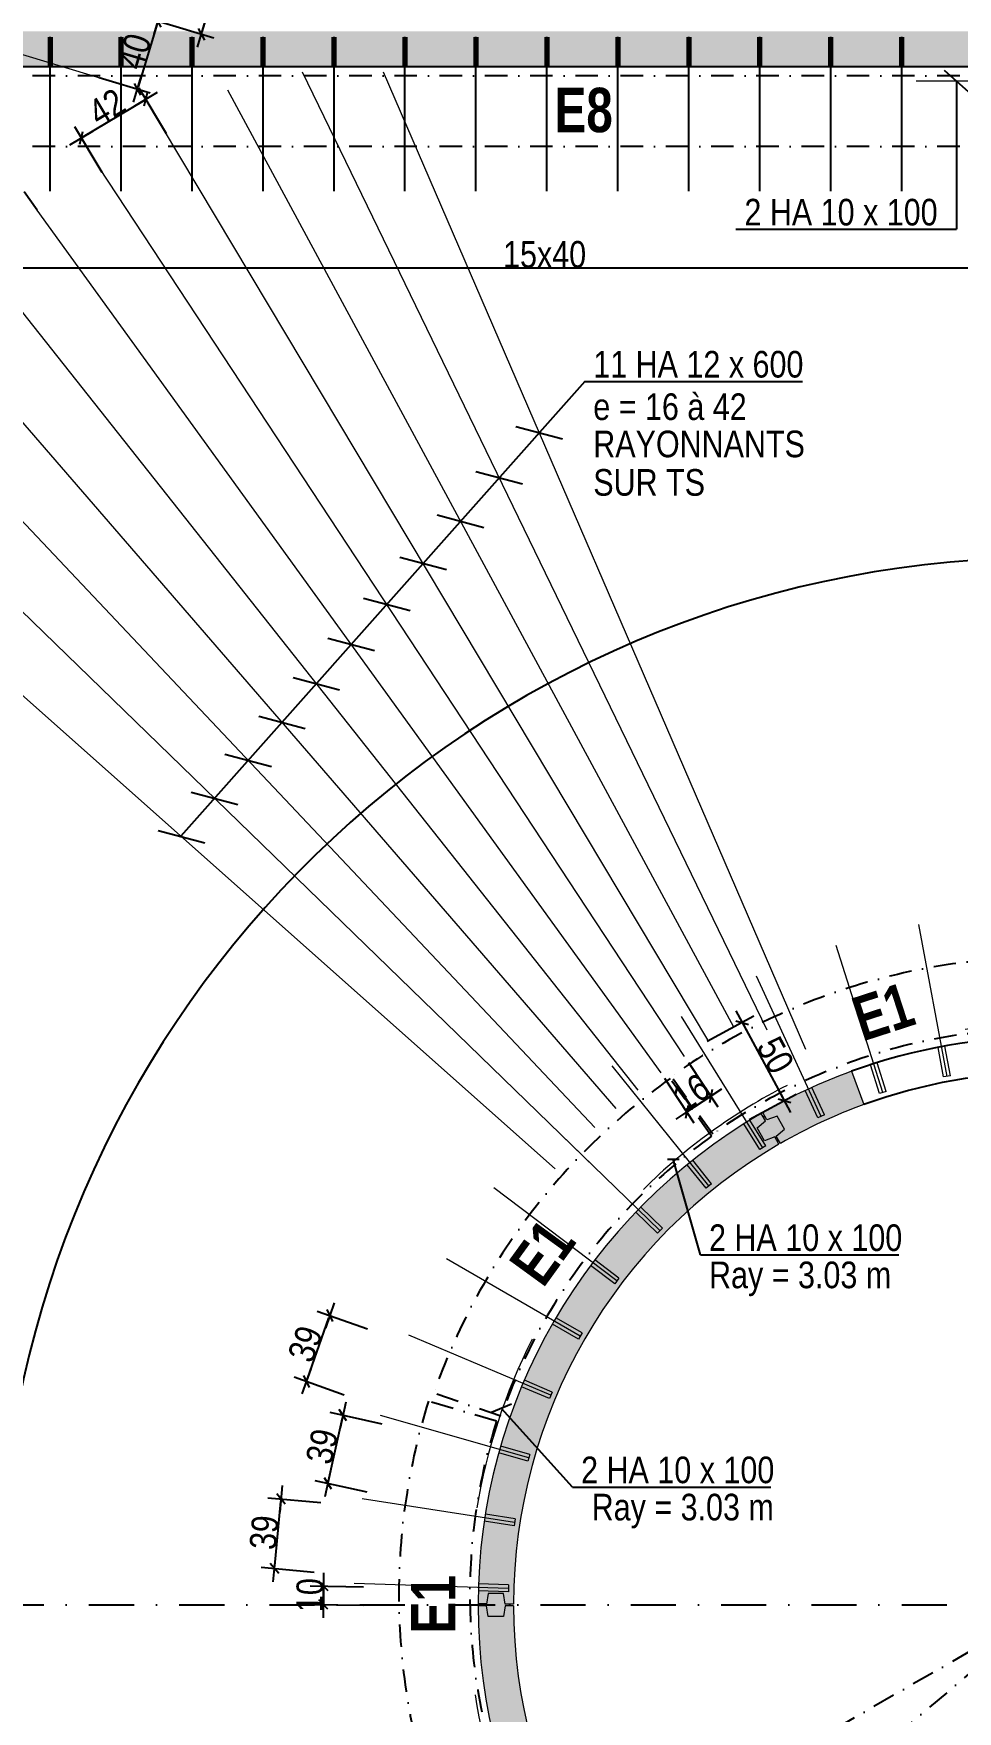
# Model space of a CAD drawing. Header units: metres. Extents: x 33574 to 39801, y -147554 to -143354.
# Drawn here: x 36968 to 37489, y -146426 to -145481 of the extents above; entities that cross this region are included whole.
import ezdxf
from ezdxf.enums import TextEntityAlignment as Align

# ---------------------------------------------------------------- set-up
doc = ezdxf.new("R2010")
doc.units = ezdxf.units.M
doc.header["$PDMODE"] = 65
doc.linetypes.add('INTERROMPU2', pattern=[9.524999999999999, 6.35, -3.175])
doc.linetypes.add('TIRETPTX2', pattern=[50.8, 25.4, -12.7, 0, -12.7])
for name, color, linetype in [('01_cote_gen', 4, 'Continuous'), ('01_isolant ext', 2, 'TIRETPTX2'), ('01_linteaux', 3, 'Continuous'), ('01_murs_coup', 5, 'Continuous'), ('01_murs_sup', 2, 'INTERROMPU2'), ('01_poch_murs', 251, 'Continuous'), ('01_texte', 230, 'Continuous'), ('AA_COTES', 2, 'Continuous')]:
    doc.layers.add(name, color=color, linetype=linetype)
doc.styles.add('ARIAL NA', font='ARIALN.TTF')
doc.styles.add('impact', font='impact.ttf')
doc.styles.add('STYLE2', font='ARIALN.TTF')
doc.dimstyles.new('JB50', dxfattribs={"dimscale": 0.1, "dimtxt": 150, "dimasz": 15, "dimexe": 0.1, "dimexo": 0.1, "dimgap": 0.09, "dimtad": 1, "dimdec": 1, "dimdsep": 46, "dimtxsty": 'STYLE2', "dimblk1": 'BOND_G', "dimblk2": 'BOND_D', "dimsah": 1, "dimcen": 1.5, "dimdle": 0.01, "dimse1": 1, "dimse2": 1, "dimclrd": 4, "dimclre": 2, "dimclrt": 6, "dimazin": 2, "dimtfac": 2.333333333333333, "dimtdec": 1, "dimtix": 1, "dimtmove": 2, "dimatfit": 3, "dimldrblk": 'BOND_G', "dimfxl": 1, "dimtolj": 1, "dimtzin": 0, "dimarcsym": 0})
pattern_1 = [(0, (20298.83299314888, -129204.6844856523), (1.5875, 3.175), [0, -3.175])]
pattern_2 = [(135, (1211.661501504375, -135886.3766936216), (-11.22532015133644, 8.881784197001252e-16), [7.9375, -7.9375])]

# ---------------------------------------------------------------- blocks, each defined once
blk = doc.blocks.new('BOND_G')
at = {"layer": 'AA_COTES', "color": 0}
for p, q in [((0, -5), (0, 14.99999999999999)), ((5, 0), (-5, 0)), ((1.767766952966312, 1.767766952966312), (-1.767766952966426, -1.767766952966426))]:
    blk.add_line(p, q, dxfattribs=at)
blk = doc.blocks.new('BOND_D')
at = {"layer": 'AA_COTES', "color": 0}
for p, q in [((5, 0), (-5, 0)), ((-1.767766952966312, -1.767766952966312), (1.767766952966426, 1.767766952966426)), ((0, 5), (0, -15))]:
    blk.add_line(p, q, dxfattribs=at)
blk = doc.blocks.new('*D346')
at = {"layer": '01_linteaux', "color": 4, "lineweight": -2, "transparency": 16777216}
blk.add_line((37368.44107218296, -146039.2009195478), (37390.77804383933, -146080.5537876131), dxfattribs=at)
at = {"layer": 'DEFPOINTS', "color": 0, "lineweight": 0, "transparency": 16777216}
for p in [(37362.96889616818, -146040.4519051012), (37386.73163197283, -146084.4443179366), (37391.49092591347, -146081.8735599982)]:
    blk.add_point(p, dxfattribs=at)
at = {"layer": '01_linteaux', "color": 4, "lineweight": -2, "transparency": 16777216, "xscale": 1.5, "yscale": 1.5, "zscale": 1.5}
for name, p, rotation in [('BOND_G', (37367.72819010882, -146037.8811471628), 118.3759358613214), ('BOND_D', (37391.49092591347, -146081.8735599982), 298.3759358613214)]:
    blk.add_blockref(name, p, dxfattribs=dict(at, rotation=rotation))
at = {"layer": '01_linteaux', "color": 6, "lineweight": 0, "transparency": 16777216, "insert": (37386.35587794299, -146056.2332929831), "char_height": 15, "attachment_point": 5, "rotation": 298.3759358613214, "style": 'STYLE2'}
blk.add_mtext('\\A1;50', dxfattribs=at)
blk = doc.blocks.new('*D347')
at = {"layer": '01_cote_gen', "color": 4, "lineweight": -2, "transparency": 16777216}
for p, q in [((37131.76937406706, -146353.8853625963), (37131.79122557548, -146352.3855217675)), ((37131.74752255863, -146355.385203425), (37131.59616661716, -146365.7739517119)), ((37131.57431510874, -146367.2737925407), (37131.55246360031, -146368.7736333694))]:
    blk.add_line(p, q, dxfattribs=at)
at = {"layer": 'DEFPOINTS', "color": 0, "lineweight": 0, "transparency": 16777216}
for p in [(37183.57883522251, -146356.1403451331), (37131.59616661716, -146365.7739517119), (37183.42747928105, -146366.52909342)]:
    blk.add_point(p, dxfattribs=at)
at = {"layer": '01_cote_gen', "color": 4, "lineweight": -2, "transparency": 16777216, "xscale": 1.5, "yscale": 1.5, "zscale": 1.5}
for name, p, rotation in [('BOND_G', (37131.74752255863, -146355.385203425), 269.1653043363512), ('BOND_D', (37131.59616661716, -146365.7739517119), 89.1653043363512)]:
    blk.add_blockref(name, p, dxfattribs=dict(at, rotation=rotation))
at = {"layer": '01_cote_gen', "color": 6, "lineweight": 0, "transparency": 16777216, "insert": (37124.00506341254, -146360.46787856), "char_height": 15, "attachment_point": 5, "rotation": 89.1653043363512, "style": 'STYLE2'}
blk.add_mtext('\\A1;10', dxfattribs=at)
blk = doc.blocks.new('*D356')
at = {"layer": '01_cote_gen', "color": 4, "lineweight": -2, "transparency": 16777216}
blk.add_line((37134.51442172789, -146296.0767242336), (37142.30296720777, -146260.5168140305), dxfattribs=at)
at = {"layer": 'DEFPOINTS', "color": 0, "lineweight": 0, "transparency": 16777216}
for p in [(37142.62389848319, -146259.0515484858), (37231.03135978135, -146278.4150825654), (37222.60095175065, -146316.9055238578)]:
    blk.add_point(p, dxfattribs=at)
at = {"layer": '01_cote_gen', "color": 4, "lineweight": -2, "transparency": 16777216, "xscale": 1.5, "yscale": 1.5, "zscale": 1.5}
for name, p, rotation in [('BOND_D', (37142.62389848319, -146259.0515484858), 77.64582120381856), ('BOND_G', (37134.19349045248, -146297.5419897783), 257.6458212038185)]:
    blk.add_blockref(name, p, dxfattribs=dict(at, rotation=rotation))
at = {"layer": '01_cote_gen', "color": 6, "lineweight": 0, "transparency": 16777216, "insert": (37130.91865280495, -146276.6562551431), "char_height": 15, "attachment_point": 5, "rotation": 77.64582120381856, "style": 'STYLE2'}
blk.add_mtext('\\A1;39', dxfattribs=at)
blk = doc.blocks.new('*D357')
at = {"layer": '01_cote_gen', "color": 4, "lineweight": -2, "transparency": 16777216}
blk.add_line((37104.23483858704, -146344.0015300317), (37107.59401592234, -146307.7539087065), dxfattribs=at)
at = {"layer": 'DEFPOINTS', "color": 0, "lineweight": 0, "transparency": 16777216}
for p in [(37107.73243237563, -146306.2603087315), (37197.13215863865, -146314.5452533228), (37193.49614839676, -146353.780074598)]:
    blk.add_point(p, dxfattribs=at)
at = {"layer": '01_cote_gen', "color": 4, "lineweight": -2, "transparency": 16777216, "xscale": 1.5, "yscale": 1.5, "zscale": 1.5}
for name, p, rotation in [('BOND_D', (37107.73243237563, -146306.2603087315), 84.70534859635553), ('BOND_G', (37104.09642213374, -146345.4951300067), 264.7053485963555)]:
    blk.add_blockref(name, p, dxfattribs=dict(at, rotation=rotation))
at = {"layer": '01_cote_gen', "color": 6, "lineweight": 0, "transparency": 16777216, "insert": (37098.27954763763, -146325.1701718493), "char_height": 15, "attachment_point": 5, "rotation": 84.70534859635553, "style": 'STYLE2'}
blk.add_mtext('\\A1;39', dxfattribs=at)
blk = doc.blocks.new('*D358')
at = {"layer": '01_cote_gen', "color": 4, "lineweight": -2, "transparency": 16777216}
blk.add_line((37122.68021063165, -146238.6390967444), (37134.77998546706, -146204.3061046725), dxfattribs=at)
at = {"layer": 'DEFPOINTS', "color": 0, "lineweight": 0, "transparency": 16777216}
for p in [(37135.27856514132, -146202.8913897513), (37244.12829396527, -146241.252660651), (37231.03135978134, -146278.4150825653)]:
    blk.add_point(p, dxfattribs=at)
at = {"layer": '01_cote_gen', "color": 4, "lineweight": -2, "transparency": 16777216, "xscale": 1.5, "yscale": 1.5, "zscale": 1.5}
for name, p, rotation in [('BOND_D', (37135.27856514132, -146202.8913897513), 70.58631257233901), ('BOND_G', (37122.1816309574, -146240.0538116657), 250.586312572339)]:
    blk.add_blockref(name, p, dxfattribs=dict(at, rotation=rotation))
at = {"layer": '01_cote_gen', "color": 6, "lineweight": 0, "transparency": 16777216, "insert": (37121.49845751865, -146218.9239960914), "char_height": 15, "attachment_point": 5, "rotation": 70.58631257233901, "style": 'STYLE2'}
blk.add_mtext('\\A1;39', dxfattribs=at)
blk = doc.blocks.new('*D361')
at = {"layer": '01_cote_gen', "color": 4, "lineweight": -2, "transparency": 16777216}
blk.add_line((37536.12437270007, -145612.7656029318), (36939.12437270005, -145612.7656029318), dxfattribs=at)
at = {"layer": 'DEFPOINTS', "color": 0, "lineweight": 0, "transparency": 16777216}
for p in [(36937.62437270005, -145515.9726111051), (37537.62437270007, -145531.478282251), (36937.62437270005, -145612.7656029318)]:
    blk.add_point(p, dxfattribs=at)
at = {"layer": '01_cote_gen', "color": 4, "lineweight": -2, "transparency": 16777216, "xscale": 1.5, "yscale": 1.5, "zscale": 1.5, "rotation": 180}
blk.add_blockref('BOND_D', (36937.62437270005, -145612.7656029318), dxfattribs=at)
at = {"layer": '01_cote_gen', "color": 4, "lineweight": -2, "transparency": 16777216, "xscale": 1.5, "yscale": 1.5, "zscale": 1.5}
blk.add_blockref('BOND_G', (37537.62437270007, -145612.7656029318), dxfattribs=at)
at = {"layer": '01_cote_gen', "color": 6, "lineweight": 0, "transparency": 16777216, "insert": (37256.31513131836, -145605.098008116), "char_height": 15, "attachment_point": 5, "style": 'STYLE2'}
blk.add_mtext('\\A1;15x40', dxfattribs=at)
blk = doc.blocks.new('*D365')
at = {"layer": '01_cote_gen', "color": 4, "lineweight": -2, "transparency": 16777216}
for p, q in [((37336.49303558921, -146088.1892536435), (37349.95765784143, -146079.3175963399)), ((37351.21021280265, -146078.4923048343), (37352.46276776388, -146077.6670133288)), ((37335.24048062799, -146089.0145451491), (37333.98792566676, -146089.8398366546))]:
    blk.add_line(p, q, dxfattribs=at)
at = {"layer": 'DEFPOINTS', "color": 0, "lineweight": 0, "transparency": 16777216}
for p in [(37335.65148997151, -146057.6049512667), (37322.1868677193, -146066.4766085704), (37349.95765784143, -146079.3175963399)]:
    blk.add_point(p, dxfattribs=at)
at = {"layer": '01_cote_gen', "color": 4, "lineweight": -2, "transparency": 16777216, "xscale": 1.5, "yscale": 1.5, "zscale": 1.5}
for name, p, rotation in [('BOND_D', (37349.95765784143, -146079.3175963399), 213.3803463216079), ('BOND_G', (37336.49303558921, -146088.1892536435), 33.38034632160785)]:
    blk.add_blockref(name, p, dxfattribs=dict(at, rotation=rotation))
at = {"layer": '01_cote_gen', "color": 6, "lineweight": 0, "transparency": 16777216, "insert": (37339.00667946905, -146077.3507023735), "char_height": 15, "attachment_point": 5, "rotation": 33.38034632160788, "style": 'STYLE2'}
blk.add_mtext('\\A1;16', dxfattribs=at)
blk = doc.blocks.new('*D371')
at = {"layer": '01_cote_gen', "color": 4, "lineweight": -2, "transparency": 16777216}
blk.add_line((36996.48320384692, -145538.5841871219), (37030.22201627614, -145518.4076396969), dxfattribs=at)
at = {"layer": 'DEFPOINTS', "color": 0, "lineweight": 0, "transparency": 16777216}
for p in [(37031.50937779246, -145517.6377693661), (37041.46107796048, -145534.2788000761), (37005.14754249859, -145555.9950881627)]:
    blk.add_point(p, dxfattribs=at)
at = {"layer": '01_cote_gen', "color": 4, "lineweight": -2, "transparency": 16777216, "xscale": 1.5, "yscale": 1.5, "zscale": 1.5}
for name, p, rotation in [('BOND_D', (37031.50937779246, -145517.6377693661), 30.88034632155627), ('BOND_G', (36995.1958423306, -145539.3540574528), 210.8803463215562)]:
    blk.add_blockref(name, p, dxfattribs=dict(at, rotation=rotation))
at = {"layer": '01_cote_gen', "color": 6, "lineweight": 0, "transparency": 16777216, "insert": (37009.48288467652, -145522.0250372894), "char_height": 15, "attachment_point": 5, "rotation": 30.880346321556274, "style": 'STYLE2'}
blk.add_mtext('\\A1;42', dxfattribs=at)
blk = doc.blocks.new('*D437')
at = {"layer": '01_cote_gen', "color": 4, "lineweight": -2, "ltscale": 5, "transparency": 16777216}
blk.add_line((37037.83826746372, -145475.128660915), (37027.19375242534, -145510.564438028), dxfattribs=at)
at = {"layer": 'DEFPOINTS', "color": 0, "lineweight": 0, "ltscale": 5, "transparency": 16777216}
for p in [(36949.52843089442, -145447.0351502175), (36938.02084706917, -145485.3440984477), (37026.76221803189, -145512.0010235866)]:
    blk.add_point(p, dxfattribs=at)
at = {"layer": '01_cote_gen', "color": 4, "lineweight": -2, "ltscale": 5, "transparency": 16777216, "xscale": 1.5, "yscale": 1.5, "zscale": 1.5}
for name, p, rotation in [('BOND_G', (37038.26980185717, -145473.6920753564), 73.28031407098847), ('BOND_D', (37026.76221803189, -145512.0010235866), 253.2803140709885)]:
    blk.add_blockref(name, p, dxfattribs=dict(at, rotation=rotation))
at = {"layer": '01_cote_gen', "color": 6, "lineweight": 0, "ltscale": 5, "transparency": 16777216, "insert": (37025.17257262333, -145490.6406622195), "char_height": 15, "attachment_point": 5, "rotation": 73.2803140709885, "style": 'STYLE2'}
blk.add_mtext('\\A1;40', dxfattribs=at)
blk = doc.blocks.new('*D438')
at = {"layer": '01_cote_gen', "color": 4, "lineweight": -2, "ltscale": 5, "transparency": 16777216}
blk.add_line((37073.80786034894, -145444.2285636528), (37063.18007926779, -145479.608633129), dxfattribs=at)
at = {"layer": 'DEFPOINTS', "color": 0, "lineweight": 0, "ltscale": 5, "transparency": 16777216}
for p in [(36941.61863546693, -145402.9541706149), (36930.12778559889, -145441.2074112083), (37062.74854487434, -145481.0452186876)]:
    blk.add_point(p, dxfattribs=at)
at = {"layer": '01_cote_gen', "color": 4, "lineweight": -2, "ltscale": 5, "transparency": 16777216, "xscale": 1.5, "yscale": 1.5, "zscale": 1.5}
for name, p, rotation in [('BOND_G', (37074.23939474238, -145442.7919780942), 73.28031407103259), ('BOND_D', (37062.74854487434, -145481.0452186876), 253.2803140710326)]:
    blk.add_blockref(name, p, dxfattribs=dict(at, rotation=rotation))
at = {"layer": '01_cote_gen', "color": 6, "lineweight": 0, "ltscale": 5, "transparency": 16777216, "insert": (37061.15053248713, -145459.7127111389), "char_height": 15, "attachment_point": 5, "rotation": 73.28031407103256, "style": 'STYLE2'}
blk.add_mtext('\\A1;40', dxfattribs=at)
blk = doc.blocks.new('*U447')
at = {"layer": '01_murs_coup', "linetype": 'Continuous', "lineweight": 5}
blk.add_arc((0.7377012930373894, 326.0259652480599), 327.9999999999992, 261.1012359031711, 278.6379894647964, dxfattribs=at)
blk = doc.blocks.new('*U448')
at = {"layer": '01_cote_gen', "color": 0, "linetype": 'ByBlock', "lineweight": -2, "transparency": 16777216}
for p, rotation in [((37543.43931714266, -146039.9804659671), 180), ((37351.41574122968, -146101.023263513), 215.9999999999999), ((37734.66970953307, -146103.4644313824), 144), ((37231.9454611516, -146263.2765501259), 251.9999999999999), ((37852.06340818974, -146267.2264427108), 108), ((37230.66206325276, -146464.7650851061), 287.9999999999999), ((37850.78001029091, -146468.714977691), 72), ((37348.05576190944, -146628.5270964346), 323.9999999999999), ((37731.30973021282, -146630.968264304), 36)]:
    blk.add_blockref('*U447', p, dxfattribs=dict(at, rotation=rotation))
blk.add_blockref('*U447', (37539.28615429984, -146692.0110618499), dxfattribs=at)

msp = doc.modelspace()

# ---------------------------------------------------------------- hatches: boundary and pattern name
at = {"layer": '01_murs_sup', "ltscale": 3}
h = msp.add_hatch(dxfattribs=at)
h.set_pattern_fill('DASH', color=256, scale=2.5, angle=135)
h.set_pattern_definition(pattern_2)
edge = h.paths.add_edge_path()
edge.add_line((37538.8455135238, -144722.341862265), (37538.8455135238, -144707.8756598023))
edge.add_arc((37547.86878998917, -144678.2179376741), 30.99999999998815, 226.2008839784407, 253.07776810030668, ccw=False)
edge.add_arc((38055.65423624868, -145780.6175167351), 1202.72603636355, 116.1061136610875, 120.4402133279125)
edge.add_arc((37415.81029081325, -144749.2443462307), 30.99999999999435, 0, 10.345443010625615, ccw=False)
edge.add_arc((37415.81029081324, -144749.2443462307), 30.99999999999636, -126.71611602166251, 5.377387424232438e-11, ccw=False)
edge.add_arc((38055.65423624893, -145780.6175167352), 1202.726036363755, 123.1891136610932, 127.5232133279169)
edge.add_arc((37293.51764339537, -144836.0124642499), 31.00000000004408, 0, 17.428443010622175, ccw=False)
edge.add_arc((37293.51764339542, -144836.0124642499), 30.99999999999636, -119.63311602164868, 0, ccw=False)
edge.add_arc((38055.65423624888, -145780.6175167352), 1202.726036363712, 130.2721136610881, 134.6062133279121)
edge.add_arc((37182.85738390327, -144937.1979616602), 31.00000000004577, -5.377387424232438e-11, 24.511443010564506, ccw=False)
edge.add_arc((37182.85738390332, -144937.1979616602), 31, -112.55011602162091, 0, ccw=False)
edge.add_arc((38055.6542362487, -145780.6175167352), 1202.726036363611, 137.3551136610777, 141.6892133279013)
edge.add_arc((37085.51850493808, -145051.2564578753), 31.00000000001319, 0, 31.59444301060978, ccw=False)
edge.add_arc((37085.5185049381, -145051.2564578753), 31.00000000000364, -105.46711602161918, 0, ccw=False)
edge.add_arc((38055.65423624857, -145780.6175167352), 1202.726036363478, 144.4381136610719, 148.772213327895)
edge.add_arc((37002.98667666827, -145176.4470934655), 31.00000000002467, -5.377387424232438e-11, 38.677443010546426, ccw=False)
edge.add_arc((37002.98667666831, -145176.4470934655), 30.99999999999272, -98.38411602166099, 0, ccw=False)
edge.add_arc((38055.65423624884, -145780.6175167351), 1202.726036363665, 151.5211136610797, 155.8552133279022)
edge.add_arc((36936.52157124675, -145310.8591006611), 31.00000000002007, 0, 45.76044301059147, ccw=False)
edge.add_arc((36936.52157124676, -145310.8591006611), 31, -91.30111602162748, 5.377387424232438e-11, ccw=False)
edge.add_arc((38055.65423624853, -145780.6175167353), 1202.726036363444, 158.6041136610622, 160.7596099109288)
edge.add_line((36920.10729933415, -145384.2804472971), (36895.63531951005, -145465.8389103738))
edge.add_arc((36876.69702955817, -145490.3815502827), 30.99999999998894, 5.377387424232438e-11, 52.34448233653029, ccw=False)
edge.add_arc((36876.69702955814, -145490.3815502826), 31.00000000001091, -85.74869509532238, 0, ccw=False)
edge.add_line((36878.99509683355, -145521.2962536906), (36863.80899557172, -145571.9074052174))
edge.add_arc((36844.65484696918, -145596.2819532402), 31.00000000002931, 0, 51.838823286970694, ccw=False)
edge.add_arc((36844.65484696921, -145596.2819532402), 30.99999999998909, -85.24303604581559, 0, ccw=False)
edge.add_line((36847.22565630422, -145627.1751715795), (36820.6599948077, -145715.7113071045))
edge.add_arc((36801.21439709822, -145739.853981557), 31.00000000000053, 0, 51.15046554258652, ccw=False)
edge.add_arc((36801.21439709823, -145739.853981557), 30.99999999998909, -84.55467830142197, 0, ccw=False)
edge.add_line((36804.15616646777, -145770.7140851371), (36777.50959882752, -145859.519858868))
edge.add_arc((36757.77394722726, -145883.4260098738), 30.99999999998018, 0, 50.45872493290841, ccw=False)
edge.add_arc((36757.77394722725, -145883.4260098738), 30.99999999999272, -83.86293769173221, 0, ccw=False)
edge.add_line((36761.08807184747, -145914.2483488182), (36734.35778654428, -146003.3331307851))
edge.add_arc((36714.33349735626, -146026.9980381906), 30.99999999998639, -5.377387424232438e-11, 49.763448720829786, ccw=False)
edge.add_arc((36714.33349735627, -146026.9980381907), 31, -83.16766147967297, 5.377387424232438e-11, ccw=False)
edge.add_line((36718.02139353024, -146057.7778923458), (36691.41124605946, -146146.4622875422))
edge.add_arc((36672.54588323079, -146171.061029082), 30.9999999999954, 0, 52.514539147360324, ccw=False)
edge.add_arc((36672.54588323079, -146171.061029082), 30.99999999999272, 274.06371430914675, 359.9999999999462, ccw=False)
edge.add_line((36674.74272135756, -146201.9830908219), (36648.2627694271, -146290.1353148722))
edge.add_arc((36629.38982455987, -146314.7282397092), 30.99999999999541, 0, 52.49687685459321, ccw=False)
edge.add_arc((36629.38982455985, -146314.7282397092), 31.00000000001455, -70.8742860169134, 0, ccw=False)
edge.add_line((36639.54672510597, -146344.0171005832), (36640.07824653362, -146365.9957603085))
edge.add_line((36640.07824653362, -146365.9957603085), (36665.08555599998, -146365.9957603085))
edge.add_line((36665.08555599998, -146365.9957603085), (36664.0791750752, -146324.3814381961))
edge.add_line((36664.0791750752, -146324.3814381961), (36911.92182545811, -145499.3089115099))
edge.add_line((36911.92182545811, -145499.3089115099), (37522.36195199976, -145499.3089115099))
edge.add_arc((37522.36195199928, -146364.8041766383), 865.4952651284111, 88.9087223827907, 89.99999999996851, ccw=False)
edge.add_line((37538.8455135238, -145499.4658924054), (37538.8455135238, -145479.4623461771))
edge.add_arc((37528.64075662712, -145915.1303716551), 435.7875233266934, 88.65819253990759, 90.82554326156212)
edge.add_line((37522.36195199975, -145479.3880830261), (36917.92960398343, -145479.3880830261))
edge.add_line((36917.92960398343, -145479.3880830261), (36945.68964092802, -145386.8952620134))
edge.add_arc((38055.65423624888, -145780.6175167353), 1177.726036363767, 116.0285616730126, 160.4695873568512, ccw=False)
h = msp.add_hatch(dxfattribs=at)
h.set_pattern_fill('DASH', color=256, scale=2.5, angle=135)
h.set_pattern_definition(pattern_2)
h.paths.add_polyline_path([(38407.85510526479, -146612.6917047548), (38407.85587380954, -146515.6349011665), (38596.3792487008, -146515.6349011665), (38596.3792487008, -146499.6349011665), (38407.85951696527, -146499.6349011665), (38407.85951696527, -146365.9957603085), (38387.85705872715, -146365.9957603085), (38387.85587380891, -146515.6349011665), (38387.85526409049, -146592.6340889082, -0.3316165824014951), (37538.8455135238, -147225.2994417661), (37538.8455135238, -147250.2994417661, 0.04526015738334291), (37702.76342142473, -147235.4310835851, -0.6784920947094194), (37759.07851987349, -147223.2781875027, 0.0290857858348107), (37860.17475014537, -147191.7479866602, -0.6786650772580168), (37913.41890098364, -147169.7305210296, 0.03963135764520873), (38039.75284261497, -147100.2283790938, -0.05889174878895797), (38038.89865489973, -147093.0013463906, -0.5957938614643646), (38086.84816357397, -147067.0453421585, 0.03959186487785516), (38194.70834237859, -146971.5691229358, -0.1147067523627306), (38191.52945163182, -146957.8948448957, -0.5230756100816683), (38233.36148744218, -146928.8488985313, 0.1000910596722721)])
h.paths.add_polyline_path([(36668.44265515712, -146504.8133812006), (36665.08555599998, -146365.9957603085), (36640.07824653362, -146365.9957603085), (36642.97325423234, -146485.7056831882, -0.328755579086477), (36664.80334446104, -146515.3183959108, -0.2553953403700908), (36650.54748296088, -146541.4073557578, 0.06071621505798748), (36725.09816708531, -146748.8556114966, -0.4496334161171455), (36759.79077259017, -146779.6349010365, -0.1753608633251859), (36752.61267866706, -146799.4721586813, 0.01836853256108478), (36788.51005155934, -146855.9402207592, -0.4913802896854275), (36827.36313299955, -146885.9290372062, -0.140327085577333), (36822.66638854748, -146902.3344859224, 0.03953732202023799), (36920.22180013218, -147008.0487978252, -0.5620629895725984), (36965.46633347841, -147035.5822914239, -0.0842861395221403), (36963.72927182847, -147045.8136373335, 0.03011723266168045), (37052.77672897865, -147109.7915810451, -0.6241365282367528), (37102.81067688741, -147134.2601083201, -0.03818521046561189), (37102.45011776993, -147138.9744123415, 0.0237593458811339), (37180.28911101862, -147176.7708181262, -0.6784920947084723), (37233.94115872896, -147197.7598860657, 0.06483465551945516), (37463.95288210294, -147247.2157891014, -0.6784920947094583), (37521.49040530327, -147250.1341140412, 0.004762977334731561), (37538.8455135238, -147250.2994417661), (37538.8455135238, -147225.2994417661, -0.3601863127720239)])
at = {"layer": '01_poch_murs'}
h = msp.add_hatch(dxfattribs=at)
h.set_pattern_fill('DOTS', color=256, scale=2)
h.set_pattern_definition(pattern_1)
h.paths.add_polyline_path([(37418.81314112253, -146069.3478205992, 0.03442346243576386), (37379.24634913704, -146088.6179691634), (37381.62134913704, -146092.7315898314), (37387.31750155975, -146090.5976152351), (37391.56730624713, -146097.9584928759), (37386.87115382442, -146101.8245182797), (37389.2463621579, -146105.9384997918, -0.02761082875960917), (37418.81314112253, -146091.0412183857)])
h.paths.add_polyline_path([(37429.39528293997, -146065.2837179052, 0.00885672966176539), (37418.81314112253, -146069.3478205992), (37418.81314112253, -146091.0412183857, -0.01563937534957683), (37436.23568583945, -146084.0775704115)])
h.paths.add_polyline_path([(37229.76487315712, -146282.9947476339, 0.06527035438218282), (37218.81358556728, -146365.4624267497), (37223.56776669562, -146365.4703503959), (37224.56353174776, -146359.495760083), (37229.76487315712, -146359.495760083)])
h = msp.add_hatch(dxfattribs=at)
h.set_pattern_fill('DOTS', color=256, scale=2)
h.set_pattern_definition(pattern_1)
h.paths.add_polyline_path([(37388.38033675411, -146106.4384997918), (37386.00512842064, -146102.3245182797), (37380.30897599793, -146104.4584928759), (37376.05917131055, -146097.0976152351), (37380.75532373326, -146093.2315898314), (37378.38032373326, -146089.1179691634, 0.1983558979896803), (37229.76487315712, -146282.9947476339), (37229.76487315712, -146359.495760083), (37233.06314112251, -146359.495760083), (37234.06182119385, -146365.487840511), (37238.81355778949, -146365.495760083, -0.2670562272273288)])
h = msp.add_hatch(color=256, dxfattribs=at)
h.dxf.hatch_style = 1
h.paths.add_polyline_path([(37387.31750155975, -146090.5976152351), (37381.62134913704, -146092.7315898314), (37380.43375148073, -146090.6746103517), (37379.56772607694, -146091.1746103517), (37380.75532373326, -146093.2315898314), (37376.05917131055, -146097.0976152351), (37380.30897599793, -146104.4584928759), (37386.00512842064, -146102.3245182797), (37387.19262842064, -146104.3813286137), (37388.05865382442, -146103.8813286137), (37386.87115382442, -146101.8245182797), (37391.56730624713, -146097.9584928759)])
h = msp.add_hatch(color=256, dxfattribs=at)
h.dxf.hatch_style = 1
h.paths.add_polyline_path([(37229.76487315712, -146365.9957600831), (37221.19155841852, -146365.9957600831), (37221.1924407007, -146366.5251286523), (37223.5677666956, -146366.5211697701), (37224.56353174776, -146372.495760083), (37229.76487315712, -146372.495760083)])
h.paths.add_polyline_path([(37234.06182119386, -146366.503679655), (37236.43936935528, -146366.4997170692), (37236.43852942581, -146365.9957600831), (37229.76487315712, -146365.9957600831), (37229.76487315712, -146372.495760083), (37233.06314112252, -146372.495760083)])
h.paths.add_polyline_path([(37233.06314112251, -146359.495760083), (37229.76487315712, -146359.495760083), (37229.76487315712, -146365.9957600831), (37236.43852942581, -146365.9957600831), (37236.43768949166, -146365.491800297), (37234.06182119385, -146365.487840511)])
h.paths.add_polyline_path([(37229.76487315712, -146359.495760083), (37224.56353174776, -146359.495760083), (37223.56776669562, -146365.4703503959), (37221.19067613145, -146365.4663885728), (37221.19155841852, -146365.9957600831), (37229.76487315712, -146365.9957600831)])
h = msp.add_hatch(dxfattribs=at)
h.set_pattern_fill('DOTS', color=256, scale=2)
h.set_pattern_definition(pattern_1)
h.paths.add_polyline_path([(37229.76487315712, -146372.495760083), (37224.56353174776, -146372.495760083), (37223.5677666956, -146366.5211697701), (37218.81358556728, -146366.5290934163, 0.06527035438218556), (37229.76487315712, -146448.9967725322)])
h.paths.add_polyline_path([(37238.81355778949, -146366.495760083), (37234.06182119386, -146366.503679655), (37233.06314112252, -146372.495760083), (37229.76487315712, -146372.495760083), (37229.76487315712, -146448.9967725322, 0.04707821208806184), (37250.74697039428, -146505.3438181318), (37273.14018668788, -146505.3438181318, -0.1209334122747407)])
h.paths.add_polyline_path([(37273.14018668788, -146505.3438181318), (37250.74697039428, -146505.3438181318, 0.1157933678890373), (37342.83720684499, -146618.9649937539), (37355.10050213551, -146603.1658810435, -0.1075801296462903)])
h.paths.add_polyline_path([(37355.10050213551, -146603.1658810435), (37342.83720684499, -146618.9649937539, 0.03350327469901675), (37378.38032373326, -146642.8735510026), (37380.75532373326, -146638.7599303347), (37376.05917131055, -146634.8939049309), (37380.30897599793, -146627.5330272901), (37386.00512842064, -146629.6670018863), (37388.38033675411, -146625.5530203742, -0.03346158595586208)])
h = msp.add_hatch(dxfattribs=at)
h.set_pattern_fill('DOTS', color=256, scale=2)
h.set_pattern_definition(pattern_1)
h.paths.add_polyline_path([(37417.05655774016, -146640.176967322, -0.02601027697775948), (37389.2463621579, -146626.0530203742), (37386.87115382442, -146630.1670018863), (37391.56730624713, -146634.0330272901), (37387.31750155975, -146641.3939049309), (37381.62134913704, -146639.2599303347), (37379.24634913704, -146643.3735510026, 0.02602598800101315), (37408.92735462135, -146658.4503419671)])
h.paths.add_polyline_path([(37418.81314112253, -146640.9503017804, -0.001599403146000994), (37417.05655774016, -146640.176967322), (37408.92735462135, -146658.4503419671, 0.008389957832762128), (37418.81314112253, -146662.6436995668)])
h.paths.add_polyline_path([(37418.81314112253, -146640.9503017804), (37418.81314112253, -146662.6436995668, 0.09640888134956785), (37538.82932825031, -146685.9957596736), (37538.82932825031, -146665.9957596463, -0.1032573502534808)])
h.paths.add_polyline_path([(37578.81314112253, -146663.3171350294, -0.03343185520481382), (37538.82932825031, -146665.9957596463), (37538.82932825031, -146685.9957596736, 0.03132955598132199), (37578.81314112253, -146683.4859174108)])
h.paths.add_polyline_path([(37652.09723568604, -146665.2727453641), (37640.84537005483, -146648.1117366939, -0.05337548787622121), (37578.81314112253, -146663.3171350294), (37578.81314112253, -146683.4859174108, 0.05920163459272805)])
h.paths.add_polyline_path([(37698.40423508945, -146643.3595694137), (37696.03730736357, -146639.2599303347), (37690.34115494086, -146641.3939049309), (37686.09135025348, -146634.0330272901), (37690.7875026762, -146630.1670018863), (37688.4042234879, -146626.0390412436, -0.04377653951283225), (37640.84537005483, -146648.1117366939), (37652.09723568604, -146665.2727453641, 0.04008785263166796)])
h.paths.add_polyline_path([(37738.81314112253, -146615.795680019), (37738.81314112253, -146589.602557833, -0.05113669284430105), (37689.2702021634, -146625.5389603078), (37691.65352807997, -146629.6670018863), (37697.34968050269, -146627.5330272901), (37701.59948519007, -146634.8939049309), (37696.90333276735, -146638.7599303347), (37699.27021668547, -146642.8594935365, 0.03748820705066643)])
h.paths.add_polyline_path([(37826.87931185077, -146505.3438181318), (37804.48609555717, -146505.3438181318, -0.08974126751230488), (37738.81314112253, -146589.602557833), (37738.81314112253, -146615.795680019, 0.111739751350108)])
h.paths.add_polyline_path([(37849.76233275586, -146441.5642735167), (37849.76233275586, -146372.495760083), (37844.5955153781, -146372.495760083), (37843.59683530676, -146366.503679655), (37838.8127245455, -146366.495706126, -0.1209334578965822), (37804.48609555717, -146505.3438181318), (37826.87931185077, -146505.3438181318, 0.05308695196988791)])
h.paths.add_polyline_path([(37858.81269676769, -146366.5290394593), (37854.09088980501, -146366.5211697701), (37853.09512475286, -146372.495760083), (37849.76233275586, -146372.495760083), (37849.76233275586, -146441.5642735167, 0.0592534558250833)])

# ---------------------------------------------------------------- linework, layer by layer
at = {"layer": '01_cote_gen', "lineweight": 0, "ltscale": 5}
msp.add_line((37016.39198911344, -145508.8859216567), (36917.92960398337, -145479.3089115098), dxfattribs=at)
at = {"layer": '01_isolant ext', "ltscale": 0.5}
for p, q in [((36970.32310203514, -145580.0446805823), (36911.92182545814, -145499.3089115099)), ((37515.84611175145, -145504.3089115099), (36915.84611175142, -145504.3089115099)), ((37515.84609954879, -145544.3089115099), (36915.84609954876, -145544.3089115099)), ((37350.45000785707, -146101.8855580582), (37327.05293504987, -146069.4407639312)), ((37351.05821240385, -146100.7164982819), (37327.73747916818, -146068.2172401062)), ((37231.69905330517, -146259.6663800224), (37193.85789776691, -146246.7008361407)), ((37229.21610411008, -146262.5167180627), (37190.86682645632, -146251.1404012014)), ((37541.36273572127, -146365.9957639085), (36783.71998513887, -146802.7446234018)), ((37541.36273572127, -146365.9957639085), (36877.22334195965, -146928.580446122))]:
    msp.add_line(p, q, dxfattribs=at)
at = {"layer": '01_isolant ext'}
msp.add_line((36439.59652736456, -146365.9957600831), (38638.09449970796, -146365.9957600831), dxfattribs=at)
at = {"layer": '01_isolant ext', "ltscale": 0.5}
for centre, radius, start, end in [((37538.84154554301, -146365.9756541939), 364.9999999999992, 89.97186732179479, 125.3357893301098), ((37538.84154554301, -146365.9756541939), 324.9999999999992, 89.92260788088409, 125.2955946211593), ((37538.47219602295, -146366.9754612181), 364.9999999999992, 125.396463031373, 160.7603850399779), ((37538.47219602295, -146366.9754612181), 324.9999999999992, 125.3472035908735, 160.7201903309702), ((37539.46086899009, -146360.2316578131), 365.2652580784777, 162.6226761195158, 197.9736521824688), ((37539.4645404509, -146360.2311213645), 325.2724963235258, 162.5179002953345, 197.8759483729958)]:
    msp.add_arc(centre, radius, start, end, dxfattribs=at)
at = {"layer": '01_linteaux', "ltscale": 0.01}
for p, q in [((36977.62437270003, -145569.4434931808), (36977.62437270006, -145482.4391187453)), ((37017.62437270003, -145569.4434931808), (37017.62437270006, -145482.4391187453)), ((37057.62437270003, -145569.4434931808), (37057.62437270006, -145482.4391187453)), ((37097.62437270003, -145569.4434931808), (37097.62437270006, -145482.4391187453)), ((37137.62437270003, -145569.4434931808), (37137.62437270006, -145482.4391187453)), ((37177.62437270003, -145569.4434931808), (37177.62437270006, -145482.4391187453)), ((37217.62437270003, -145569.4434931808), (37217.62437270006, -145482.4391187453)), ((37257.62437270003, -145569.4434931808), (37257.62437270006, -145482.4391187453)), ((37297.62437270003, -145569.4434931808), (37297.62437270006, -145482.4391187453)), ((37337.62437270003, -145569.4434931808), (37337.62437270006, -145482.4391187453)), ((37377.62437270003, -145569.4434931808), (37377.62437270006, -145482.4391187453)), ((37417.62437270003, -145569.4434931808), (37417.62437270006, -145482.4391187453)), ((37457.62437270003, -145569.4434931808), (37457.62437270006, -145482.4391187453))]:
    msp.add_line(p, q, dxfattribs=at)
at = {"layer": '01_linteaux'}
msp.add_line((37522.36195199976, -145499.3089115099), (36911.92182545811, -145499.3089115099), dxfattribs=at)
at = {"layer": '01_linteaux', "lineweight": 0}
for p, q in [((37483.16940966689, -146068.1549113257), (37467.18320161685, -145982.6362516532)), ((37446.99025333596, -146077.2543343937), (37420.61597068814, -145994.3483803566)), ((37412.2035291174, -146090.7307831518), (37375.84097911225, -146011.6943045035)), ((37379.3365682907, -146108.3799683739), (37333.53697012037, -146034.4110775655)), ((37485.13535586626, -146067.7874122901), (37482.01272563167, -146051.0828159606)), ((37448.89613733682, -146076.6480290455), (37443.74437575872, -146060.4537797343)), ((37481.20346346752, -146068.5224103614), (37478.08090758955, -146051.8182118047)), ((37348.88760047928, -146129.9343464027), (37294.3452293665, -146062.154336419)), ((37445.08436933511, -146077.860639742), (37439.93273043166, -146061.666776051)), ((37485.13535586626, -146067.7874122901), (37481.20346346752, -146068.5224103614)), ((37410.38659857376, -146091.5667038416), (37403.28397023931, -146076.1286574829)), ((37414.02045966103, -146089.8948624621), (37406.91766219353, -146074.4564484811)), ((37448.89613733682, -146076.6480290455), (37445.08436933511, -146077.860639742)), ((37321.31820099717, -146155.0671748385), (37258.85986369057, -146094.5035215398)), ((37377.63613401925, -146109.4328326997), (37368.69018485933, -146094.9846287192)), ((37381.03700256216, -146107.3271040482), (37372.09084037467, -146092.8785560164)), ((37414.02045966103, -146089.8948624621), (37410.38659857376, -146091.5667038416)), ((37381.03700256216, -146107.3271040482), (37377.63613401925, -146109.4328326997)), ((37350.44576162833, -146128.6804987909), (37339.7918494204, -146115.4408419684)), ((37347.32943933023, -146131.1881940145), (37336.67578081511, -146117.948852457)), ((37297.04629383784, -146183.3974656213), (37227.61879506446, -146130.9682522563)), ((37350.44576162833, -146128.6804987909), (37347.32943933023, -146131.1881940145)), ((37319.92593310525, -146156.5029986847), (37307.72606383828, -146144.6732144727)), ((37322.7104688891, -146153.6313509924), (37310.5103091098, -146141.8012850808)), ((37322.7104688891, -146153.6313509924), (37319.92593310525, -146156.5029986847)), ((37276.4398163724, -146214.4957604211), (37201.09560624315, -146170.9957604211)), ((37298.2515631106, -146181.8014311668), (37284.69009774602, -146171.5602879065)), ((37295.84102456508, -146184.9935000759), (37282.27988212848, -146174.7526006795)), ((37298.2515631106, -146181.8014311668), (37295.84102456508, -146184.9935000759)), ((37275.4398163724, -146216.2278112287), (37260.72297386204, -146207.7310382437)), ((37277.4398163724, -146212.7637096135), (37262.72262341368, -146204.2667342971)), ((37259.81114179413, -146247.8906407886), (37179.69236173292, -146213.9792698121)), ((37277.4398163724, -146212.7637096135), (37275.4398163724, -146216.2278112287)), ((37260.59071354071, -146246.0488297527), (37244.94089063122, -146239.4248278645)), ((37259.03157004754, -146249.7324518244), (37243.38211979436, -146243.1086076682)), ((37260.59071354071, -146246.0488297527), (37259.03157004754, -146249.7324518244)), ((37247.41234385931, -146283.0758743782), (37163.73351290327, -146259.267194242)), ((37247.95966983945, -146281.1522230919), (37231.61445234195, -146276.5016077486)), ((37246.86501787916, -146284.9995256646), (37230.52018959683, -146280.3490210625)), ((37247.95966983945, -146281.1522230919), (37246.86501787916, -146284.9995256646)), ((37239.43137570599, -146319.5180889147), (37153.46097963491, -146306.1730149403)), ((37239.73815901574, -146317.5417579706), (37222.94532376609, -146314.9350277601)), ((37239.12459239623, -146321.4944198589), (37222.3321570205, -146318.8877517203)), ((37239.73815901574, -146317.5417579706), (37239.12459239623, -146321.4944198589)), ((37235.98922067601, -146356.6648575728), (37149.03048306095, -146353.9856874784)), ((37235.9276305589, -146358.6639090122), (37218.94214429281, -146358.140591769)), ((37236.05081079312, -146354.6658061334), (37219.06492005604, -146354.1424764286)), ((37236.05081079312, -146354.6658061334), (37235.9276305589, -146358.6639090122))]:
    msp.add_line(p, q, dxfattribs=at)
at = {"layer": '01_linteaux', "linetype": 'TIRETPTX2', "ltscale": 0.01, "const_width": 3, "flags": 128}
for points in [[(36977.62437270003, -145499.4434931808), (36977.62437270006, -145482.4391187453)], [(37017.62437270003, -145499.4434931808), (37017.62437270006, -145482.4391187453)], [(37057.62437270003, -145499.4434931808), (37057.62437270006, -145482.4391187453)], [(37097.62437270003, -145499.4434931808), (37097.62437270006, -145482.4391187453)], [(37137.62437270003, -145499.4434931808), (37137.62437270006, -145482.4391187453)], [(37177.62437270003, -145499.4434931808), (37177.62437270006, -145482.4391187453)], [(37217.62437270003, -145499.4434931808), (37217.62437270006, -145482.4391187453)], [(37257.62437270003, -145499.4434931808), (37257.62437270006, -145482.4391187453)], [(37297.62437270003, -145499.4434931808), (37297.62437270006, -145482.4391187453)], [(37337.62437270003, -145499.4434931808), (37337.62437270006, -145482.4391187453)], [(37377.62437270003, -145499.4434931808), (37377.62437270006, -145482.4391187453)], [(37417.62437270003, -145499.4434931808), (37417.62437270006, -145482.4391187453)], [(37457.62437270003, -145499.4434931808), (37457.62437270006, -145482.4391187453)]]:
    msp.add_lwpolyline(points, dxfattribs=at)
at = {"layer": '01_linteaux'}
for radius, end in [(320, 109.9945529882168), (300, 109.994189854136)]:
    msp.add_arc((37538.81314112243, -146365.9957600831), radius, 70.00000000067635, end, dxfattribs=at)
at = {"layer": '01_murs_coup', "linetype": 'Continuous', "lineweight": 5}
for p, q in [((37381.72402133352, -146042.1331894029), (37119.82810395904, -145502.3086537309)), ((37403.54669948993, -146053.0431355562), (37165.44686451671, -145502.3086537309)), ((37565.84611083625, -145507.3089115099), (37465.84611083624, -145507.3089115099)), ((37362.96923152429, -146040.4516473222), (37077.77576551572, -145512.5646444896)), ((37348.93597342756, -146048.4320695303), (37040.98784076011, -145533.4874624502)), ((37335.26414504846, -146057.0170731633), (37005.14754249861, -145555.9950881627)), ((37321.97977874857, -146066.1903196793), (36970.32310203514, -145580.0446805823)), ((37309.1081696109, -146075.9343501365), (36936.58081720805, -145605.5904627969)), ((37296.67382723188, -146086.2306184057), (36903.98492613102, -145632.5838091443)), ((37284.70042900682, -146097.0595264575), (36872.59748485296, -145660.9733377573)), ((37284.89127430497, -146119.7274248176), (36854.15874847725, -145702.0319715223)), ((37262.22674447501, -146120.2318359912), (36840.96370058339, -145745.9585172105)), ((37429.39528294001, -146065.2837179053), (37436.23568583949, -146084.0775704116)), ((37381.62134913704, -146092.7315898314), (37379.24615382442, -146088.617630872)), ((37376.05917131055, -146097.0976152351), (37380.75532373325, -146093.2315898314)), ((37380.30897599793, -146104.4584928759), (37376.05917131055, -146097.0976152351)), ((37380.75532373326, -146093.2315898314), (37378.38012842064, -146089.117630872)), ((37387.31750155975, -146090.5976152351), (37381.62134913704, -146092.7315898314)), ((37386.87115382442, -146101.8245182797), (37391.56730624713, -146097.9584928759)), ((37391.56730624713, -146097.9584928759), (37387.31750155975, -146090.5976152351)), ((37386.00512842063, -146102.3245182797), (37380.30897599793, -146104.4584928759)), ((37388.38012842064, -146106.4381389477), (37386.00512842064, -146102.3245182797)), ((37389.24615382442, -146105.9381389477), (37386.87115382442, -146101.8245182797)), ((37224.56353174776, -146359.495760083), (37223.56353174776, -146365.495760083)), ((37233.06314112251, -146359.495760083), (37224.56353174776, -146359.495760083)), ((37234.06314112252, -146365.495760083), (37233.06314112251, -146359.495760083)), ((37223.56776669561, -146365.4703503959), (37218.81358556728, -146365.4624267497)), ((37223.5677666956, -146366.5211697701), (37218.81358556728, -146366.5290934163)), ((37224.56353174776, -146372.495760083), (37223.56353174775, -146366.495760083)), ((37233.06314112252, -146372.495760083), (37224.56353174776, -146372.495760083)), ((37234.06314112252, -146366.495760083), (37233.06314112252, -146372.495760083)), ((37238.81355778949, -146365.495760083), (37234.06182119385, -146365.487840511)), ((37238.81355778949, -146366.495760083), (37234.06182119386, -146366.503679655))]:
    msp.add_line(p, q, dxfattribs=at)
for radius, start, end in [(319.9999999999992, 109.9945529882168, 119.9104753079481), (299.9999999999989, 109.9941898543586, 119.9045069900518), (319.9999999999992, 120.0895246912149, 179.9045069892903), (299.9999999999989, 120.0954930107031, 179.9045069892903), (319.9999999999992, 180.0954930107097, 239.9104753087851), (299.9999999999989, 180.0954930107097, 239.9045069892969)]:
    msp.add_arc((37538.81314112253, -146365.995760083), radius, start, end, dxfattribs=at)
at = {"layer": '01_poch_murs'}
for p, q in [((37379.56772607694, -146091.1746103517), (37380.43375148073, -146090.6746103517)), ((37387.19262842064, -146104.3813286137), (37388.05865382442, -146103.8813286137)), ((37221.19067613145, -146365.4663885728), (37221.1924407007, -146366.5251286523)), ((37236.43768949166, -146365.491800297), (37236.43936935528, -146366.4997170692))]:
    msp.add_line(p, q, dxfattribs=at)
at = {"layer": '01_texte'}
for p, q in [((37481.61513912203, -145501.1356904556), (37495.34206280259, -145513.4821325642)), ((37488.47860096231, -145507.3089115099), (37488.47860096231, -145590.8856843493)), ((37364.12751197657, -145590.8856843493), (37488.47860096231, -145590.8856843493)), ((37278.91919506868, -145676.5826912432), (37051.2733939117, -145932.8092463098)), ((37278.91919506868, -145676.5826912432), (37401.77345047084, -145676.5826912432)), ((37240.15756093476, -145701.955632672), (37266.38536425397, -145708.9453206332)), ((37217.59111461187, -145727.3552788417), (37243.81891793108, -145734.3449668029)), ((37195.82639540923, -145751.8525416726), (37222.05419872844, -145758.8422296338)), ((37174.74259419714, -145775.5833977869), (37200.97039751635, -145782.5730857481)), ((37154.23139977839, -145798.6697567687), (37180.4592030976, -145805.6594447299)), ((37134.19457318625, -145821.222191411), (37160.42237650546, -145828.2118793722)), ((37114.54191689567, -145843.342223468), (37140.76972021488, -145850.3319114292)), ((37095.18954480394, -145865.1242708778), (37121.41734812316, -145872.113958839)), ((37076.05837886655, -145886.6573398719), (37102.28618218576, -145893.6470278332)), ((37057.07281265363, -145908.026529209), (37083.30061597285, -145915.0162171703)), ((37038.48132086959, -145929.6003326203), (37064.7091241888, -145936.5900205815)), ((37325.51522656335, -146114.9072665379), (37332.18330054717, -146114.9072665379)), ((37344.17906626309, -146168.752064427), (37328.84926355526, -146114.9072665379)), ((37344.17906626309, -146168.752064427), (37455.98230511626, -146168.752064427)), ((37237.59784381111, -146252.8305007472), (37226.34916719569, -146257.6185889202)), ((37272.06831297434, -146299.5795551288), (37231.9735055034, -146255.2245448336)), ((37272.06831297434, -146299.5795551288), (37383.87155182751, -146299.579555129))]:
    msp.add_line(p, q, dxfattribs=at)
msp.add_arc((37538.8458470257, -146365.9955027549), 590, 195.3553155423806, 180.0000249895218, dxfattribs=at)

# ---------------------------------------------------------------- block references
at = {"layer": '01_cote_gen', "lineweight": 0}
msp.add_blockref('*U448', (0, 0), dxfattribs=at)

# ---------------------------------------------------------------- texts
at = {"layer": '01_texte', "style": 'impact'}
msp.add_text('E8', height=25, dxfattribs=at).set_placement((37278.34846323522, -145543.6448412161), align=Align.BOTTOM_CENTER)
at = {"layer": '01_texte', "style": 'ARIAL NA'}
for s, p in [('2 HA 10 x 100', (37368.96230073022, -145588.7141781646)), ('11 HA 12 x 600', (37283.75398382233, -145674.4111850584)), ('  e = 16 à 42', (37274.19475726048, -145698.323655902)), ('RAYONNANTS', (37283.75398382233, -145719.3130536299)), ('SUR TS  ', (37283.75398382233, -145740.9810599318)), ('2 HA 10 x 100', (37349.01385501674, -146166.5805582423)), ('Ray = 3.03 m', (37349.01385501674, -146187.5361956839))]:
    msp.add_text(s, height=15, dxfattribs=at).set_placement(p)
at = {"layer": '01_texte', "style": 'impact'}
for height, rotation, p in [(25.00000000000002, 18, (37453.32437105708, -146050.7010540094)), (25.00000000000001, 54, (37271.1736081069, -146179.0490027781)), (25.00000000000002, 90, (37213.55544793028, -146365.6240578606))]:
    msp.add_text('E1', height=height, rotation=rotation, dxfattribs=at).set_placement(p, align=Align.BOTTOM_CENTER)
at = {"layer": '01_texte', "style": 'ARIAL NA'}
for s, p in [('2 HA 10 x 100', (37276.90310172799, -146297.4080489441)), ('Ray = 3.03 m', (37282.85747827833, -146318.3637044084))]:
    msp.add_text(s, height=15, rotation=359.9999999998839, dxfattribs=at).set_placement(p)

# ---------------------------------------------------------------- dimensions: what is measured, and where the dimension line sits
at = {"layer": '01_cote_gen', "lineweight": 0, "ltscale": 5}
dim = msp.add_aligned_dim(p1=(36941.61863546693, -145402.9541706149), p2=(36930.12778559889, -145441.2074112083), distance=138.4749677579081, text='40', dimstyle='JB50', dxfattribs=at)
dim.commit()
dim.dimension.update_dxf_attribs({"geometry": '*D438', "text_midpoint": (37061.15053248713, -145459.7127111389)})
dim = msp.add_aligned_dim(p1=(36949.52843089445, -145447.0351502175), p2=(36938.02084706918, -145485.3440984477), distance=92.65863466618626, dimstyle='JB50', dxfattribs=at)
dim.commit()
dim.dimension.update_dxf_attribs({"geometry": '*D437', "text_midpoint": (37025.17257262333, -145490.6406622195)})
at = {"layer": '01_cote_gen', "lineweight": 0}
for p1, p2, distance, text, picture, middle in [((37005.14754249861, -145555.9950881627), (37041.46107796046, -145534.278800076), 19.389694152347598, '42', '*D371', (37009.48288467652, -145522.0250372894)), ((37322.18686771929, -146066.4766085703), (37335.65148997149, -146057.6049512667), -26.00202675174301, '16', '*D365', (37339.00667946905, -146077.3507023735)), ((37231.03135978135, -146278.4150825654), (37244.12829396527, -146241.252660651), 115.4116569939322, '39', '*D358', (37121.49845751865, -146218.9239960914)), ((37222.60095175065, -146316.9055238578), (37231.03135978135, -146278.4150825654), 90.50318041504562, '39', '*D356', (37130.91865280495, -146276.6562551431)), ((37193.49614839676, -146353.780074598), (37197.13215863865, -146314.5452533228), 89.78280104108538, '39', '*D357', (37098.27954763763, -146325.1701718493)), ((37183.57883522252, -146356.1403451331), (37183.42747928105, -146366.52909342), -51.83681328420167, '10', '*D347', (37124.00506341254, -146360.46787856))]:
    dim = msp.add_aligned_dim(p1=p1, p2=p2, distance=distance, text=text, dimstyle='JB50', dxfattribs=at)
    dim.commit()
    dim.dimension.update_dxf_attribs({"geometry": picture, "text_midpoint": middle})
dim = msp.add_linear_dim(base=(36937.62437270005, -145612.7656029318), p1=(37537.62437270007, -145531.478282251), p2=(36937.62437270005, -145515.9726111051), text='15x40', dimstyle='JB50', dxfattribs=at)
dim.commit()
dim.dimension.update_dxf_attribs({"geometry": '*D361', "text_midpoint": (37256.31513131836, -145605.098008116), "dimtype": 160})
at = {"layer": '01_linteaux', "lineweight": 0}
dim = msp.add_aligned_dim(p1=(37362.96889616817, -146040.4519051012), p2=(37386.73163197281, -146084.4443179366), distance=5.409221311008747, dimstyle='JB50', dxfattribs=at)
dim.commit()
dim.dimension.update_dxf_attribs({"geometry": '*D346', "text_midpoint": (37386.35587794299, -146056.2332929831)})

doc.saveas('drawing.dxf')
